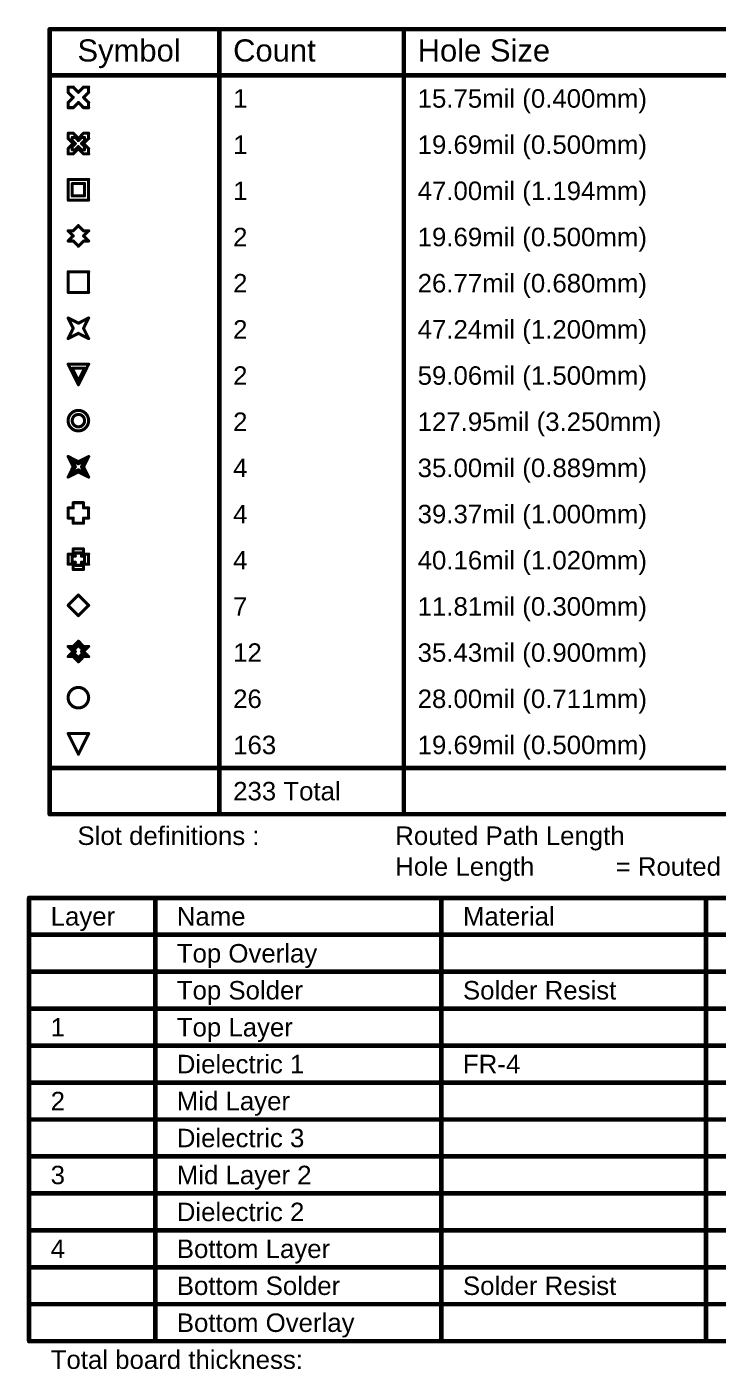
# Model space of a CAD drawing. Header units: inches. Extents: x -3 to 423, y -3 to 110.
# Drawn here: x 72.4 to 129.5, y -0.6 to 110.2 of the extents above; entities that cross this region are included whole.
import ezdxf

# ---------------------------------------------------------------- set-up
doc = ezdxf.new("R2010")
doc.units = ezdxf.units.IN
doc.layers.add('Drill Drawing', color=1, linetype='Continuous')
doc.layers.add('Mechanical 3', color=76, linetype='Continuous')
doc.styles.add('Arial', font='', dxfattribs={"height": 0.2})
doc.styles.get('Arial').set_extended_font_data('Arial')

msp = doc.modelspace()

# ---------------------------------------------------------------- linework, layer by layer
at = {"layer": 'Drill Drawing'}
for points, const_width in [([(74.28, 109.98), (422.82, 109.98)], 0.381), ([(74.28, 45.21), (74.28, 109.98)], 0.381), ([(88.27, 45.21), (88.27, 109.98)], 0.381), ([(103.51, 45.21), (103.51, 109.98)], 0.381), ([(74.28, 106.17), (422.82, 106.17)], 0.381), ([(75.8, 104.77), (75.8, 105.2)], 0.254), ([(75.8, 105.2), (76.22, 105.2)], 0.254), ([(76.22, 105.2), (76.65, 104.77)], 0.254), ([(76.65, 104.77), (77.07, 105.2)], 0.254), ([(77.07, 105.2), (77.49, 105.2)], 0.254), ([(77.49, 104.77), (77.49, 105.2)], 0.254), ([(75.8, 104.77), (76.22, 104.35)], 0.254), ([(75.8, 103.93), (76.22, 104.35)], 0.254), ([(77.07, 104.35), (77.49, 104.77)], 0.254), ([(77.07, 104.35), (77.49, 103.93)], 0.254), ([(75.8, 103.5), (75.8, 103.93)], 0.254), ([(75.8, 103.5), (76.22, 103.5)], 0.254), ([(76.22, 103.5), (76.65, 103.93)], 0.254), ([(76.65, 103.93), (77.07, 103.5)], 0.254), ([(77.07, 103.5), (77.49, 103.5)], 0.254), ([(77.49, 103.5), (77.49, 103.93)], 0.254), ([(75.8, 100.96), (75.8, 101.39)], 0.254), ([(75.8, 101.39), (76.22, 101.39)], 0.254), ([(75.8, 100.96), (76.22, 100.54)], 0.254), ([(76.14, 100.79), (76.14, 101.05)], 0.254), ([(76.14, 101.05), (76.39, 101.05)], 0.254), ([(76.14, 100.79), (76.39, 100.54)], 0.254), ([(76.22, 101.39), (76.65, 100.96)], 0.254), ([(76.39, 101.05), (76.65, 100.79)], 0.254), ([(76.65, 100.96), (77.07, 101.39)], 0.254), ([(76.65, 100.79), (76.9, 101.05)], 0.254), ([(76.9, 101.05), (77.16, 101.05)], 0.254), ([(76.9, 100.54), (77.16, 100.79)], 0.254), ([(77.07, 101.39), (77.49, 101.39)], 0.254), ([(77.07, 100.54), (77.49, 100.96)], 0.254), ([(77.16, 100.79), (77.16, 101.05)], 0.254), ([(77.49, 100.96), (77.49, 101.39)], 0.254), ([(75.8, 100.12), (76.22, 100.54)], 0.254), ([(75.8, 99.69), (75.8, 100.12)], 0.254), ([(75.8, 99.69), (76.22, 99.69)], 0.254), ([(76.14, 100.29), (76.39, 100.54)], 0.254), ([(76.14, 100.03), (76.14, 100.29)], 0.254), ([(76.14, 100.03), (76.39, 100.03)], 0.254), ([(76.22, 99.69), (76.65, 100.12)], 0.254), ([(76.39, 100.03), (76.65, 100.29)], 0.254), ([(76.65, 100.29), (76.9, 100.03)], 0.254), ([(76.65, 100.12), (77.07, 99.69)], 0.254), ([(76.9, 100.54), (77.16, 100.29)], 0.254), ([(76.9, 100.03), (77.16, 100.03)], 0.254), ([(77.07, 100.54), (77.49, 100.12)], 0.254), ([(77.07, 99.69), (77.49, 99.69)], 0.254), ([(77.16, 100.03), (77.16, 100.29)], 0.254), ([(77.49, 99.69), (77.49, 100.12)], 0.254), ([(75.8, 97.58), (77.49, 97.58)], 0.254), ([(75.8, 95.88), (75.8, 97.58)], 0.254), ([(77.49, 95.88), (77.49, 97.58)], 0.254), ([(76.14, 97.24), (77.16, 97.24)], 0.254), ([(76.14, 96.22), (76.14, 97.24)], 0.254), ([(77.16, 96.22), (77.16, 97.24)], 0.254), ([(75.8, 95.88), (77.49, 95.88)], 0.254), ([(76.14, 96.22), (77.16, 96.22)], 0.254), ([(75.8, 93.34), (76.22, 92.92)], 0.254), ([(75.8, 93.34), (76.22, 93.34)], 0.254), ([(75.8, 92.5), (76.22, 92.92)], 0.254), ([(76.22, 93.34), (76.65, 93.77)], 0.254), ([(76.65, 93.77), (77.07, 93.34)], 0.254), ([(77.07, 93.34), (77.49, 93.34)], 0.254), ([(77.07, 92.92), (77.49, 93.34)], 0.254), ([(77.07, 92.92), (77.49, 92.5)], 0.254), ([(75.8, 92.5), (76.22, 92.5)], 0.254), ([(76.22, 92.5), (76.65, 92.07)], 0.254), ([(76.65, 92.07), (77.07, 92.5)], 0.254), ([(77.07, 92.5), (77.49, 92.5)], 0.254), ([(75.8, 89.96), (77.49, 89.96)], 0.254), ([(75.8, 88.26), (75.8, 89.96)], 0.254), ([(77.49, 88.26), (77.49, 89.96)], 0.254), ([(75.8, 88.26), (77.49, 88.26)], 0.254), ([(75.8, 86.15), (76.65, 85.72)], 0.254), ([(75.8, 86.15), (76.22, 85.3)], 0.254), ([(75.8, 84.45), (76.22, 85.3)], 0.254), ([(76.65, 85.72), (77.49, 86.15)], 0.254), ([(77.07, 85.3), (77.49, 86.15)], 0.254), ([(77.07, 85.3), (77.49, 84.45)], 0.254), ([(75.8, 84.45), (76.65, 84.88)], 0.254), ([(76.65, 84.88), (77.49, 84.45)], 0.254), ([(75.8, 82.34), (77.49, 82.34)], 0.254), ([(75.8, 82.34), (76.65, 80.64)], 0.254), ([(76.14, 82), (77.16, 82)], 0.254), ([(76.14, 82), (76.65, 80.98)], 0.254), ([(76.65, 80.64), (77.49, 82.34)], 0.254), ([(76.65, 80.98), (77.16, 82)], 0.254), ([(75.8, 74.72), (76.65, 74.29)], 0.254), ([(75.8, 74.72), (76.22, 73.87)], 0.254), ([(76.14, 74.38), (76.65, 74.12)], 0.254), ([(76.14, 74.38), (76.39, 73.87)], 0.254), ([(76.65, 74.29), (77.49, 74.72)], 0.254), ([(76.65, 74.12), (77.16, 74.38)], 0.254), ([(76.9, 73.87), (77.16, 74.38)], 0.254), ([(77.07, 73.87), (77.49, 74.72)], 0.254), ([(75.8, 73.02), (76.22, 73.87)], 0.254), ([(75.8, 73.02), (76.65, 73.45)], 0.254), ([(76.14, 73.36), (76.39, 73.87)], 0.254), ([(76.14, 73.36), (76.65, 73.62)], 0.254), ([(76.65, 73.62), (77.16, 73.36)], 0.254), ([(76.65, 73.45), (77.49, 73.02)], 0.254), ([(76.9, 73.87), (77.16, 73.36)], 0.254), ([(77.07, 73.87), (77.49, 73.02)], 0.254), ([(76.22, 70.48), (76.22, 70.91)], 0.254), ([(76.22, 70.91), (77.07, 70.91)], 0.254), ([(77.07, 70.48), (77.07, 70.91)], 0.254), ([(75.8, 69.64), (75.8, 70.48)], 0.254), ([(75.8, 70.48), (76.22, 70.48)], 0.254), ([(77.07, 70.48), (77.49, 70.48)], 0.254), ([(77.49, 69.64), (77.49, 70.48)], 0.254), ([(75.8, 69.64), (76.22, 69.64)], 0.254), ([(76.22, 69.21), (76.22, 69.64)], 0.254), ([(76.22, 69.21), (77.07, 69.21)], 0.254), ([(77.07, 69.64), (77.49, 69.64)], 0.254), ([(77.07, 69.21), (77.07, 69.64)], 0.254), ([(75.8, 65.83), (75.8, 66.67)], 0.254), ([(75.8, 66.67), (76.22, 66.67)], 0.254), ([(76.14, 66), (76.14, 66.5)], 0.254), ([(76.14, 66.5), (76.39, 66.5)], 0.254), ([(76.22, 66.67), (76.22, 67.1)], 0.254), ([(76.22, 67.1), (77.07, 67.1)], 0.254), ([(76.39, 66.5), (76.39, 66.76)], 0.254), ([(76.39, 66.76), (76.9, 66.76)], 0.254), ([(76.9, 66.5), (76.9, 66.76)], 0.254), ([(76.9, 66.5), (77.16, 66.5)], 0.254), ([(77.07, 66.67), (77.07, 67.1)], 0.254), ([(77.07, 66.67), (77.49, 66.67)], 0.254), ([(77.16, 66), (77.16, 66.5)], 0.254), ([(77.49, 65.83), (77.49, 66.67)], 0.254), ([(75.8, 65.83), (76.22, 65.83)], 0.254), ([(76.14, 66), (76.39, 66)], 0.254), ([(76.22, 65.4), (76.22, 65.83)], 0.254), ([(76.22, 65.4), (77.07, 65.4)], 0.254), ([(76.39, 65.74), (76.39, 66)], 0.254), ([(76.39, 65.74), (76.9, 65.74)], 0.254), ([(76.9, 66), (77.16, 66)], 0.254), ([(76.9, 65.74), (76.9, 66)], 0.254), ([(77.07, 65.83), (77.49, 65.83)], 0.254), ([(77.07, 65.4), (77.07, 65.83)], 0.254), ([(75.8, 62.44), (76.65, 63.29)], 0.254), ([(76.65, 63.29), (77.49, 62.44)], 0.254), ([(75.8, 62.44), (76.65, 61.59)], 0.254), ([(76.65, 61.59), (77.49, 62.44)], 0.254), ([(75.8, 59.05), (76.22, 58.63)], 0.254), ([(75.8, 59.05), (76.22, 59.05)], 0.254), ([(75.8, 58.21), (76.22, 58.63)], 0.254), ([(76.14, 58.88), (76.39, 58.63)], 0.254), ([(76.14, 58.88), (76.39, 58.88)], 0.254), ([(76.14, 58.38), (76.39, 58.63)], 0.254), ([(76.22, 59.05), (76.65, 59.48)], 0.254), ([(76.39, 58.88), (76.65, 59.14)], 0.254), ([(76.65, 59.48), (77.07, 59.05)], 0.254), ([(76.65, 59.14), (76.9, 58.88)], 0.254), ([(76.9, 58.88), (77.16, 58.88)], 0.254), ([(76.9, 58.63), (77.16, 58.88)], 0.254), ([(76.9, 58.63), (77.16, 58.38)], 0.254), ([(77.07, 59.05), (77.49, 59.05)], 0.254), ([(77.07, 58.63), (77.49, 59.05)], 0.254), ([(77.07, 58.63), (77.49, 58.21)], 0.254), ([(75.8, 58.21), (76.22, 58.21)], 0.254), ([(76.14, 58.38), (76.39, 58.38)], 0.254), ([(76.22, 58.21), (76.65, 57.78)], 0.254), ([(76.39, 58.38), (76.65, 58.12)], 0.254), ([(76.65, 58.12), (76.9, 58.38)], 0.254), ([(76.65, 57.78), (77.07, 58.21)], 0.254), ([(76.9, 58.38), (77.16, 58.38)], 0.254), ([(77.07, 58.21), (77.49, 58.21)], 0.254), ([(75.8, 51.86), (77.49, 51.86)], 0.254), ([(75.8, 51.86), (76.65, 50.16)], 0.254), ([(76.65, 50.16), (77.49, 51.86)], 0.254), ([(74.28, 49.02), (422.82, 49.02)], 0.381), ([(74.28, 45.21), (422.82, 45.21)], 0.381)]:
    msp.add_lwpolyline(points, dxfattribs=dict(at, const_width=const_width))
for points, const_width in [([(74.19, 109.98, 1), (74.38, 109.98, 1)], 0.191), ([(74.19, 109.98, 1), (74.38, 109.98, 1)], 0.191), ([(88.18, 109.98, 1), (88.37, 109.98, 1)], 0.191), ([(103.42, 109.98, 1), (103.61, 109.98, 1)], 0.191), ([(74.19, 106.17, 1), (74.38, 106.17, 1)], 0.191), ([(75.74, 105.2, 1), (75.86, 105.2, 1)], 0.127), ([(75.74, 105.2, 1), (75.86, 105.2, 1)], 0.127), ([(76.16, 105.2, 1), (76.29, 105.2, 1)], 0.127), ([(76.16, 105.2, 1), (76.29, 105.2, 1)], 0.127), ([(77.01, 105.2, 1), (77.13, 105.2, 1)], 0.127), ([(77.01, 105.2, 1), (77.13, 105.2, 1)], 0.127), ([(77.43, 105.2, 1), (77.56, 105.2, 1)], 0.127), ([(77.43, 105.2, 1), (77.56, 105.2, 1)], 0.127), ([(75.74, 104.77, 1), (75.86, 104.77, 1)], 0.127), ([(75.74, 104.77, 1), (75.86, 104.77, 1)], 0.127), ([(76.16, 104.35, 1), (76.29, 104.35, 1)], 0.127), ([(76.16, 104.35, 1), (76.29, 104.35, 1)], 0.127), ([(76.58, 104.77, 1), (76.71, 104.77, 1)], 0.127), ([(76.58, 104.77, 1), (76.71, 104.77, 1)], 0.127), ([(77.01, 104.35, 1), (77.13, 104.35, 1)], 0.127), ([(77.01, 104.35, 1), (77.13, 104.35, 1)], 0.127), ([(77.43, 104.77, 1), (77.56, 104.77, 1)], 0.127), ([(77.43, 104.77, 1), (77.56, 104.77, 1)], 0.127), ([(75.74, 103.93, 1), (75.86, 103.93, 1)], 0.127), ([(75.74, 103.93, 1), (75.86, 103.93, 1)], 0.127), ([(75.74, 103.5, 1), (75.86, 103.5, 1)], 0.127), ([(75.74, 103.5, 1), (75.86, 103.5, 1)], 0.127), ([(76.16, 103.5, 1), (76.29, 103.5, 1)], 0.127), ([(76.16, 103.5, 1), (76.29, 103.5, 1)], 0.127), ([(76.58, 103.93, 1), (76.71, 103.93, 1)], 0.127), ([(76.58, 103.93, 1), (76.71, 103.93, 1)], 0.127), ([(77.01, 103.5, 1), (77.13, 103.5, 1)], 0.127), ([(77.01, 103.5, 1), (77.13, 103.5, 1)], 0.127), ([(77.43, 103.93, 1), (77.56, 103.93, 1)], 0.127), ([(77.43, 103.93, 1), (77.56, 103.93, 1)], 0.127), ([(77.43, 103.5, 1), (77.56, 103.5, 1)], 0.127), ([(77.43, 103.5, 1), (77.56, 103.5, 1)], 0.127), ([(75.74, 101.39, 1), (75.86, 101.39, 1)], 0.127), ([(75.74, 101.39, 1), (75.86, 101.39, 1)], 0.127), ([(75.74, 100.96, 1), (75.86, 100.96, 1)], 0.127), ([(75.74, 100.96, 1), (75.86, 100.96, 1)], 0.127), ([(76.08, 101.05, 1), (76.2, 101.05, 1)], 0.127), ([(76.08, 101.05, 1), (76.2, 101.05, 1)], 0.127), ([(76.08, 100.79, 1), (76.2, 100.79, 1)], 0.127), ([(76.08, 100.79, 1), (76.2, 100.79, 1)], 0.127), ([(76.16, 101.39, 1), (76.29, 101.39, 1)], 0.127), ([(76.16, 101.39, 1), (76.29, 101.39, 1)], 0.127), ([(76.33, 101.05, 1), (76.46, 101.05, 1)], 0.127), ([(76.33, 101.05, 1), (76.46, 101.05, 1)], 0.127), ([(76.58, 100.96, 1), (76.71, 100.96, 1)], 0.127), ([(76.58, 100.96, 1), (76.71, 100.96, 1)], 0.127), ([(76.58, 100.79, 1), (76.71, 100.79, 1)], 0.127), ([(76.58, 100.79, 1), (76.71, 100.79, 1)], 0.127), ([(76.84, 101.05, 1), (76.97, 101.05, 1)], 0.127), ([(76.84, 101.05, 1), (76.97, 101.05, 1)], 0.127), ([(77.01, 101.39, 1), (77.13, 101.39, 1)], 0.127), ([(77.01, 101.39, 1), (77.13, 101.39, 1)], 0.127), ([(77.09, 101.05, 1), (77.22, 101.05, 1)], 0.127), ([(77.09, 101.05, 1), (77.22, 101.05, 1)], 0.127), ([(77.09, 100.79, 1), (77.22, 100.79, 1)], 0.127), ([(77.09, 100.79, 1), (77.22, 100.79, 1)], 0.127), ([(77.43, 101.39, 1), (77.56, 101.39, 1)], 0.127), ([(77.43, 101.39, 1), (77.56, 101.39, 1)], 0.127), ([(77.43, 100.96, 1), (77.56, 100.96, 1)], 0.127), ([(77.43, 100.96, 1), (77.56, 100.96, 1)], 0.127), ([(75.74, 100.12, 1), (75.86, 100.12, 1)], 0.127), ([(75.74, 100.12, 1), (75.86, 100.12, 1)], 0.127), ([(75.74, 99.69, 1), (75.86, 99.69, 1)], 0.127), ([(75.74, 99.69, 1), (75.86, 99.69, 1)], 0.127), ([(76.08, 100.29, 1), (76.2, 100.29, 1)], 0.127), ([(76.08, 100.29, 1), (76.2, 100.29, 1)], 0.127), ([(76.08, 100.03, 1), (76.2, 100.03, 1)], 0.127), ([(76.08, 100.03, 1), (76.2, 100.03, 1)], 0.127), ([(76.16, 100.54, 1), (76.29, 100.54, 1)], 0.127), ([(76.16, 100.54, 1), (76.29, 100.54, 1)], 0.127), ([(76.16, 99.69, 1), (76.29, 99.69, 1)], 0.127), ([(76.16, 99.69, 1), (76.29, 99.69, 1)], 0.127), ([(76.33, 100.54, 1), (76.46, 100.54, 1)], 0.127), ([(76.33, 100.54, 1), (76.46, 100.54, 1)], 0.127), ([(76.33, 100.03, 1), (76.46, 100.03, 1)], 0.127), ([(76.33, 100.03, 1), (76.46, 100.03, 1)], 0.127), ([(76.58, 100.29, 1), (76.71, 100.29, 1)], 0.127), ([(76.58, 100.29, 1), (76.71, 100.29, 1)], 0.127), ([(76.58, 100.12, 1), (76.71, 100.12, 1)], 0.127), ([(76.58, 100.12, 1), (76.71, 100.12, 1)], 0.127), ([(76.84, 100.54, 1), (76.97, 100.54, 1)], 0.127), ([(76.84, 100.54, 1), (76.97, 100.54, 1)], 0.127), ([(76.84, 100.03, 1), (76.97, 100.03, 1)], 0.127), ([(76.84, 100.03, 1), (76.97, 100.03, 1)], 0.127), ([(77.01, 100.54, 1), (77.13, 100.54, 1)], 0.127), ([(77.01, 100.54, 1), (77.13, 100.54, 1)], 0.127), ([(77.01, 99.69, 1), (77.13, 99.69, 1)], 0.127), ([(77.01, 99.69, 1), (77.13, 99.69, 1)], 0.127), ([(77.09, 100.29, 1), (77.22, 100.29, 1)], 0.127), ([(77.09, 100.29, 1), (77.22, 100.29, 1)], 0.127), ([(77.09, 100.03, 1), (77.22, 100.03, 1)], 0.127), ([(77.09, 100.03, 1), (77.22, 100.03, 1)], 0.127), ([(77.43, 100.12, 1), (77.56, 100.12, 1)], 0.127), ([(77.43, 100.12, 1), (77.56, 100.12, 1)], 0.127), ([(77.43, 99.69, 1), (77.56, 99.69, 1)], 0.127), ([(77.43, 99.69, 1), (77.56, 99.69, 1)], 0.127), ([(75.74, 97.58, 1), (75.86, 97.58, 1)], 0.127), ([(75.74, 97.58, 1), (75.86, 97.58, 1)], 0.127), ([(77.43, 97.58, 1), (77.56, 97.58, 1)], 0.127), ([(77.43, 97.58, 1), (77.56, 97.58, 1)], 0.127), ([(76.08, 97.24, 1), (76.2, 97.24, 1)], 0.127), ([(76.08, 97.24, 1), (76.2, 97.24, 1)], 0.127), ([(77.09, 97.24, 1), (77.22, 97.24, 1)], 0.127), ([(77.09, 97.24, 1), (77.22, 97.24, 1)], 0.127), ([(75.74, 95.88, 1), (75.86, 95.88, 1)], 0.127), ([(75.74, 95.88, 1), (75.86, 95.88, 1)], 0.127), ([(76.08, 96.22, 1), (76.2, 96.22, 1)], 0.127), ([(76.08, 96.22, 1), (76.2, 96.22, 1)], 0.127), ([(77.09, 96.22, 1), (77.22, 96.22, 1)], 0.127), ([(77.09, 96.22, 1), (77.22, 96.22, 1)], 0.127), ([(77.43, 95.88, 1), (77.56, 95.88, 1)], 0.127), ([(77.43, 95.88, 1), (77.56, 95.88, 1)], 0.127), ([(75.74, 93.34, 1), (75.86, 93.34, 1)], 0.127), ([(75.74, 93.34, 1), (75.86, 93.34, 1)], 0.127), ([(76.16, 93.34, 1), (76.29, 93.34, 1)], 0.127), ([(76.16, 93.34, 1), (76.29, 93.34, 1)], 0.127), ([(76.16, 92.92, 1), (76.29, 92.92, 1)], 0.127), ([(76.16, 92.92, 1), (76.29, 92.92, 1)], 0.127), ([(76.58, 93.77, 1), (76.71, 93.77, 1)], 0.127), ([(76.58, 93.77, 1), (76.71, 93.77, 1)], 0.127), ([(77.01, 93.34, 1), (77.13, 93.34, 1)], 0.127), ([(77.01, 93.34, 1), (77.13, 93.34, 1)], 0.127), ([(77.01, 92.92, 1), (77.13, 92.92, 1)], 0.127), ([(77.01, 92.92, 1), (77.13, 92.92, 1)], 0.127), ([(77.43, 93.34, 1), (77.56, 93.34, 1)], 0.127), ([(77.43, 93.34, 1), (77.56, 93.34, 1)], 0.127), ([(75.74, 92.5, 1), (75.86, 92.5, 1)], 0.127), ([(75.74, 92.5, 1), (75.86, 92.5, 1)], 0.127), ([(76.16, 92.5, 1), (76.29, 92.5, 1)], 0.127), ([(76.16, 92.5, 1), (76.29, 92.5, 1)], 0.127), ([(76.58, 92.07, 1), (76.71, 92.07, 1)], 0.127), ([(76.58, 92.07, 1), (76.71, 92.07, 1)], 0.127), ([(77.01, 92.5, 1), (77.13, 92.5, 1)], 0.127), ([(77.01, 92.5, 1), (77.13, 92.5, 1)], 0.127), ([(77.43, 92.5, 1), (77.56, 92.5, 1)], 0.127), ([(77.43, 92.5, 1), (77.56, 92.5, 1)], 0.127), ([(75.74, 89.96, 1), (75.86, 89.96, 1)], 0.127), ([(75.74, 89.96, 1), (75.86, 89.96, 1)], 0.127), ([(77.43, 89.96, 1), (77.56, 89.96, 1)], 0.127), ([(77.43, 89.96, 1), (77.56, 89.96, 1)], 0.127), ([(75.74, 88.26, 1), (75.86, 88.26, 1)], 0.127), ([(75.74, 88.26, 1), (75.86, 88.26, 1)], 0.127), ([(77.43, 88.26, 1), (77.56, 88.26, 1)], 0.127), ([(77.43, 88.26, 1), (77.56, 88.26, 1)], 0.127), ([(75.74, 86.15, 1), (75.86, 86.15, 1)], 0.127), ([(75.74, 86.15, 1), (75.86, 86.15, 1)], 0.127), ([(76.16, 85.3, 1), (76.29, 85.3, 1)], 0.127), ([(76.16, 85.3, 1), (76.29, 85.3, 1)], 0.127), ([(76.58, 85.72, 1), (76.71, 85.72, 1)], 0.127), ([(76.58, 85.72, 1), (76.71, 85.72, 1)], 0.127), ([(77.01, 85.3, 1), (77.13, 85.3, 1)], 0.127), ([(77.01, 85.3, 1), (77.13, 85.3, 1)], 0.127), ([(77.43, 86.15, 1), (77.56, 86.15, 1)], 0.127), ([(77.43, 86.15, 1), (77.56, 86.15, 1)], 0.127), ([(75.74, 84.45, 1), (75.86, 84.45, 1)], 0.127), ([(75.74, 84.45, 1), (75.86, 84.45, 1)], 0.127), ([(76.58, 84.88, 1), (76.71, 84.88, 1)], 0.127), ([(76.58, 84.88, 1), (76.71, 84.88, 1)], 0.127), ([(77.43, 84.45, 1), (77.56, 84.45, 1)], 0.127), ([(77.43, 84.45, 1), (77.56, 84.45, 1)], 0.127), ([(75.74, 82.34, 1), (75.86, 82.34, 1)], 0.127), ([(75.74, 82.34, 1), (75.86, 82.34, 1)], 0.127), ([(76.08, 82, 1), (76.2, 82, 1)], 0.127), ([(76.08, 82, 1), (76.2, 82, 1)], 0.127), ([(77.09, 82, 1), (77.22, 82, 1)], 0.127), ([(77.09, 82, 1), (77.22, 82, 1)], 0.127), ([(77.43, 82.34, 1), (77.56, 82.34, 1)], 0.127), ([(77.43, 82.34, 1), (77.56, 82.34, 1)], 0.127), ([(76.58, 80.98, 1), (76.71, 80.98, 1)], 0.127), ([(76.58, 80.98, 1), (76.71, 80.98, 1)], 0.127), ([(76.58, 80.64, 1), (76.71, 80.64, 1)], 0.127), ([(76.58, 80.64, 1), (76.71, 80.64, 1)], 0.127), ([(77.49, 77.68, 1), (75.8, 77.68, 1)], 0.254), ([(75.74, 77.68, 1), (75.86, 77.68, 1)], 0.127), ([(77.16, 77.68, 1), (76.14, 77.68, 1)], 0.254), ([(76.08, 77.68, 1), (76.2, 77.68, 1)], 0.127), ([(77.09, 77.68, 1), (77.22, 77.68, 1)], 0.127), ([(77.43, 77.68, 1), (77.56, 77.68, 1)], 0.127), ([(75.74, 74.72, 1), (75.86, 74.72, 1)], 0.127), ([(75.74, 74.72, 1), (75.86, 74.72, 1)], 0.127), ([(76.08, 74.38, 1), (76.2, 74.38, 1)], 0.127), ([(76.08, 74.38, 1), (76.2, 74.38, 1)], 0.127), ([(76.58, 74.29, 1), (76.71, 74.29, 1)], 0.127), ([(76.58, 74.29, 1), (76.71, 74.29, 1)], 0.127), ([(76.58, 74.12, 1), (76.71, 74.12, 1)], 0.127), ([(76.58, 74.12, 1), (76.71, 74.12, 1)], 0.127), ([(77.09, 74.38, 1), (77.22, 74.38, 1)], 0.127), ([(77.09, 74.38, 1), (77.22, 74.38, 1)], 0.127), ([(77.43, 74.72, 1), (77.56, 74.72, 1)], 0.127), ([(77.43, 74.72, 1), (77.56, 74.72, 1)], 0.127), ([(75.74, 73.02, 1), (75.86, 73.02, 1)], 0.127), ([(75.74, 73.02, 1), (75.86, 73.02, 1)], 0.127), ([(76.08, 73.36, 1), (76.2, 73.36, 1)], 0.127), ([(76.08, 73.36, 1), (76.2, 73.36, 1)], 0.127), ([(76.16, 73.87, 1), (76.29, 73.87, 1)], 0.127), ([(76.16, 73.87, 1), (76.29, 73.87, 1)], 0.127), ([(76.33, 73.87, 1), (76.46, 73.87, 1)], 0.127), ([(76.33, 73.87, 1), (76.46, 73.87, 1)], 0.127), ([(76.58, 73.62, 1), (76.71, 73.62, 1)], 0.127), ([(76.58, 73.62, 1), (76.71, 73.62, 1)], 0.127), ([(76.58, 73.45, 1), (76.71, 73.45, 1)], 0.127), ([(76.58, 73.45, 1), (76.71, 73.45, 1)], 0.127), ([(76.84, 73.87, 1), (76.97, 73.87, 1)], 0.127), ([(76.84, 73.87, 1), (76.97, 73.87, 1)], 0.127), ([(77.01, 73.87, 1), (77.13, 73.87, 1)], 0.127), ([(77.01, 73.87, 1), (77.13, 73.87, 1)], 0.127), ([(77.09, 73.36, 1), (77.22, 73.36, 1)], 0.127), ([(77.09, 73.36, 1), (77.22, 73.36, 1)], 0.127), ([(77.43, 73.02, 1), (77.56, 73.02, 1)], 0.127), ([(77.43, 73.02, 1), (77.56, 73.02, 1)], 0.127), ([(76.16, 70.91, 1), (76.29, 70.91, 1)], 0.127), ([(76.16, 70.91, 1), (76.29, 70.91, 1)], 0.127), ([(77.01, 70.91, 1), (77.13, 70.91, 1)], 0.127), ([(77.01, 70.91, 1), (77.13, 70.91, 1)], 0.127), ([(75.74, 70.48, 1), (75.86, 70.48, 1)], 0.127), ([(75.74, 70.48, 1), (75.86, 70.48, 1)], 0.127), ([(76.16, 70.48, 1), (76.29, 70.48, 1)], 0.127), ([(76.16, 70.48, 1), (76.29, 70.48, 1)], 0.127), ([(77.01, 70.48, 1), (77.13, 70.48, 1)], 0.127), ([(77.01, 70.48, 1), (77.13, 70.48, 1)], 0.127), ([(77.43, 70.48, 1), (77.56, 70.48, 1)], 0.127), ([(77.43, 70.48, 1), (77.56, 70.48, 1)], 0.127), ([(75.74, 69.64, 1), (75.86, 69.64, 1)], 0.127), ([(75.74, 69.64, 1), (75.86, 69.64, 1)], 0.127), ([(76.16, 69.64, 1), (76.29, 69.64, 1)], 0.127), ([(76.16, 69.64, 1), (76.29, 69.64, 1)], 0.127), ([(76.16, 69.21, 1), (76.29, 69.21, 1)], 0.127), ([(76.16, 69.21, 1), (76.29, 69.21, 1)], 0.127), ([(77.01, 69.64, 1), (77.13, 69.64, 1)], 0.127), ([(77.01, 69.64, 1), (77.13, 69.64, 1)], 0.127), ([(77.01, 69.21, 1), (77.13, 69.21, 1)], 0.127), ([(77.01, 69.21, 1), (77.13, 69.21, 1)], 0.127), ([(77.43, 69.64, 1), (77.56, 69.64, 1)], 0.127), ([(77.43, 69.64, 1), (77.56, 69.64, 1)], 0.127), ([(75.74, 66.67, 1), (75.86, 66.67, 1)], 0.127), ([(75.74, 66.67, 1), (75.86, 66.67, 1)], 0.127), ([(76.08, 66.5, 1), (76.2, 66.5, 1)], 0.127), ([(76.08, 66.5, 1), (76.2, 66.5, 1)], 0.127), ([(76.16, 67.1, 1), (76.29, 67.1, 1)], 0.127), ([(76.16, 67.1, 1), (76.29, 67.1, 1)], 0.127), ([(76.16, 66.67, 1), (76.29, 66.67, 1)], 0.127), ([(76.16, 66.67, 1), (76.29, 66.67, 1)], 0.127), ([(76.33, 66.76, 1), (76.46, 66.76, 1)], 0.127), ([(76.33, 66.76, 1), (76.46, 66.76, 1)], 0.127), ([(76.33, 66.5, 1), (76.46, 66.5, 1)], 0.127), ([(76.33, 66.5, 1), (76.46, 66.5, 1)], 0.127), ([(76.84, 66.76, 1), (76.97, 66.76, 1)], 0.127), ([(76.84, 66.76, 1), (76.97, 66.76, 1)], 0.127), ([(76.84, 66.5, 1), (76.97, 66.5, 1)], 0.127), ([(76.84, 66.5, 1), (76.97, 66.5, 1)], 0.127), ([(77.01, 67.1, 1), (77.13, 67.1, 1)], 0.127), ([(77.01, 67.1, 1), (77.13, 67.1, 1)], 0.127), ([(77.01, 66.67, 1), (77.13, 66.67, 1)], 0.127), ([(77.01, 66.67, 1), (77.13, 66.67, 1)], 0.127), ([(77.09, 66.5, 1), (77.22, 66.5, 1)], 0.127), ([(77.09, 66.5, 1), (77.22, 66.5, 1)], 0.127), ([(77.43, 66.67, 1), (77.56, 66.67, 1)], 0.127), ([(77.43, 66.67, 1), (77.56, 66.67, 1)], 0.127), ([(75.74, 65.83, 1), (75.86, 65.83, 1)], 0.127), ([(75.74, 65.83, 1), (75.86, 65.83, 1)], 0.127), ([(76.08, 66, 1), (76.2, 66, 1)], 0.127), ([(76.08, 66, 1), (76.2, 66, 1)], 0.127), ([(76.16, 65.83, 1), (76.29, 65.83, 1)], 0.127), ([(76.16, 65.83, 1), (76.29, 65.83, 1)], 0.127), ([(76.16, 65.4, 1), (76.29, 65.4, 1)], 0.127), ([(76.16, 65.4, 1), (76.29, 65.4, 1)], 0.127), ([(76.33, 66, 1), (76.46, 66, 1)], 0.127), ([(76.33, 66, 1), (76.46, 66, 1)], 0.127), ([(76.33, 65.74, 1), (76.46, 65.74, 1)], 0.127), ([(76.33, 65.74, 1), (76.46, 65.74, 1)], 0.127), ([(76.84, 66, 1), (76.97, 66, 1)], 0.127), ([(76.84, 66, 1), (76.97, 66, 1)], 0.127), ([(76.84, 65.74, 1), (76.97, 65.74, 1)], 0.127), ([(76.84, 65.74, 1), (76.97, 65.74, 1)], 0.127), ([(77.01, 65.83, 1), (77.13, 65.83, 1)], 0.127), ([(77.01, 65.83, 1), (77.13, 65.83, 1)], 0.127), ([(77.01, 65.4, 1), (77.13, 65.4, 1)], 0.127), ([(77.01, 65.4, 1), (77.13, 65.4, 1)], 0.127), ([(77.09, 66, 1), (77.22, 66, 1)], 0.127), ([(77.09, 66, 1), (77.22, 66, 1)], 0.127), ([(77.43, 65.83, 1), (77.56, 65.83, 1)], 0.127), ([(77.43, 65.83, 1), (77.56, 65.83, 1)], 0.127), ([(76.58, 63.29, 1), (76.71, 63.29, 1)], 0.127), ([(76.58, 63.29, 1), (76.71, 63.29, 1)], 0.127), ([(75.74, 62.44, 1), (75.86, 62.44, 1)], 0.127), ([(75.74, 62.44, 1), (75.86, 62.44, 1)], 0.127), ([(77.43, 62.44, 1), (77.56, 62.44, 1)], 0.127), ([(77.43, 62.44, 1), (77.56, 62.44, 1)], 0.127), ([(76.58, 61.59, 1), (76.71, 61.59, 1)], 0.127), ([(76.58, 61.59, 1), (76.71, 61.59, 1)], 0.127), ([(75.74, 59.05, 1), (75.86, 59.05, 1)], 0.127), ([(75.74, 59.05, 1), (75.86, 59.05, 1)], 0.127), ([(76.08, 58.88, 1), (76.2, 58.88, 1)], 0.127), ([(76.08, 58.88, 1), (76.2, 58.88, 1)], 0.127), ([(76.16, 59.05, 1), (76.29, 59.05, 1)], 0.127), ([(76.16, 59.05, 1), (76.29, 59.05, 1)], 0.127), ([(76.16, 58.63, 1), (76.29, 58.63, 1)], 0.127), ([(76.16, 58.63, 1), (76.29, 58.63, 1)], 0.127), ([(76.33, 58.88, 1), (76.46, 58.88, 1)], 0.127), ([(76.33, 58.88, 1), (76.46, 58.88, 1)], 0.127), ([(76.33, 58.63, 1), (76.46, 58.63, 1)], 0.127), ([(76.33, 58.63, 1), (76.46, 58.63, 1)], 0.127), ([(76.58, 59.48, 1), (76.71, 59.48, 1)], 0.127), ([(76.58, 59.48, 1), (76.71, 59.48, 1)], 0.127), ([(76.58, 59.14, 1), (76.71, 59.14, 1)], 0.127), ([(76.58, 59.14, 1), (76.71, 59.14, 1)], 0.127), ([(76.84, 58.88, 1), (76.97, 58.88, 1)], 0.127), ([(76.84, 58.88, 1), (76.97, 58.88, 1)], 0.127), ([(76.84, 58.63, 1), (76.97, 58.63, 1)], 0.127), ([(76.84, 58.63, 1), (76.97, 58.63, 1)], 0.127), ([(77.01, 59.05, 1), (77.13, 59.05, 1)], 0.127), ([(77.01, 59.05, 1), (77.13, 59.05, 1)], 0.127), ([(77.01, 58.63, 1), (77.13, 58.63, 1)], 0.127), ([(77.01, 58.63, 1), (77.13, 58.63, 1)], 0.127), ([(77.09, 58.88, 1), (77.22, 58.88, 1)], 0.127), ([(77.09, 58.88, 1), (77.22, 58.88, 1)], 0.127), ([(77.43, 59.05, 1), (77.56, 59.05, 1)], 0.127), ([(77.43, 59.05, 1), (77.56, 59.05, 1)], 0.127), ([(75.74, 58.21, 1), (75.86, 58.21, 1)], 0.127), ([(75.74, 58.21, 1), (75.86, 58.21, 1)], 0.127), ([(76.08, 58.38, 1), (76.2, 58.38, 1)], 0.127), ([(76.08, 58.38, 1), (76.2, 58.38, 1)], 0.127), ([(76.16, 58.21, 1), (76.29, 58.21, 1)], 0.127), ([(76.16, 58.21, 1), (76.29, 58.21, 1)], 0.127), ([(76.33, 58.38, 1), (76.46, 58.38, 1)], 0.127), ([(76.33, 58.38, 1), (76.46, 58.38, 1)], 0.127), ([(76.58, 58.12, 1), (76.71, 58.12, 1)], 0.127), ([(76.58, 58.12, 1), (76.71, 58.12, 1)], 0.127), ([(76.58, 57.78, 1), (76.71, 57.78, 1)], 0.127), ([(76.58, 57.78, 1), (76.71, 57.78, 1)], 0.127), ([(76.84, 58.38, 1), (76.97, 58.38, 1)], 0.127), ([(76.84, 58.38, 1), (76.97, 58.38, 1)], 0.127), ([(77.01, 58.21, 1), (77.13, 58.21, 1)], 0.127), ([(77.01, 58.21, 1), (77.13, 58.21, 1)], 0.127), ([(77.09, 58.38, 1), (77.22, 58.38, 1)], 0.127), ([(77.09, 58.38, 1), (77.22, 58.38, 1)], 0.127), ([(77.43, 58.21, 1), (77.56, 58.21, 1)], 0.127), ([(77.43, 58.21, 1), (77.56, 58.21, 1)], 0.127), ([(77.49, 54.82, 1), (75.8, 54.82, 1)], 0.254), ([(75.74, 54.82, 1), (75.86, 54.82, 1)], 0.127), ([(77.43, 54.82, 1), (77.56, 54.82, 1)], 0.127), ([(75.74, 51.86, 1), (75.86, 51.86, 1)], 0.127), ([(75.74, 51.86, 1), (75.86, 51.86, 1)], 0.127), ([(77.43, 51.86, 1), (77.56, 51.86, 1)], 0.127), ([(77.43, 51.86, 1), (77.56, 51.86, 1)], 0.127), ([(76.58, 50.16, 1), (76.71, 50.16, 1)], 0.127), ([(76.58, 50.16, 1), (76.71, 50.16, 1)], 0.127), ([(74.19, 49.02, 1), (74.38, 49.02, 1)], 0.191), ([(74.19, 45.21, 1), (74.38, 45.21, 1)], 0.191), ([(74.19, 45.21, 1), (74.38, 45.21, 1)], 0.191), ([(88.18, 45.21, 1), (88.37, 45.21, 1)], 0.191), ([(103.42, 45.21, 1), (103.61, 45.21, 1)], 0.191)]:
    msp.add_lwpolyline(points, format="xyb", close=True, dxfattribs=dict(at, const_width=const_width))
at = {"layer": 'Mechanical 3', "const_width": 0.381}
for points in [[(72.58, 1.73), (72.58, 38.3)], [(72.58, 38.3), (187.87, 38.3)], [(82.99, 1.73), (82.99, 38.3)], [(106.61, 1.73), (106.61, 38.3)], [(128.45, 1.73), (128.45, 38.3)], [(72.58, 35.26), (187.87, 35.26)], [(72.58, 32.21), (82.99, 32.21)], [(82.99, 32.21), (106.61, 32.21)], [(106.61, 32.21), (128.45, 32.21)], [(128.45, 32.21), (144.95, 32.21)], [(72.58, 29.16), (82.99, 29.16)], [(82.99, 29.16), (106.61, 29.16)], [(106.61, 29.16), (128.45, 29.16)], [(128.45, 29.16), (144.95, 29.16)], [(72.58, 26.11), (82.99, 26.11)], [(82.99, 26.11), (106.61, 26.11)], [(106.61, 26.11), (128.45, 26.11)], [(128.45, 26.11), (144.95, 26.11)], [(72.58, 23.06), (82.99, 23.06)], [(82.99, 23.06), (106.61, 23.06)], [(106.61, 23.06), (128.45, 23.06)], [(128.45, 23.06), (144.95, 23.06)], [(72.58, 20.02), (82.99, 20.02)], [(82.99, 20.02), (106.61, 20.02)], [(106.61, 20.02), (128.45, 20.02)], [(128.45, 20.02), (144.95, 20.02)], [(72.58, 16.97), (82.99, 16.97)], [(82.99, 16.97), (106.61, 16.97)], [(106.61, 16.97), (128.45, 16.97)], [(128.45, 16.97), (144.95, 16.97)], [(72.58, 13.92), (82.99, 13.92)], [(82.99, 13.92), (106.61, 13.92)], [(106.61, 13.92), (128.45, 13.92)], [(128.45, 13.92), (144.95, 13.92)], [(72.58, 10.87), (82.99, 10.87)], [(82.99, 10.87), (106.61, 10.87)], [(106.61, 10.87), (128.45, 10.87)], [(128.45, 10.87), (144.95, 10.87)], [(72.58, 7.82), (82.99, 7.82)], [(82.99, 7.82), (106.61, 7.82)], [(106.61, 7.82), (128.45, 7.82)], [(128.45, 7.82), (144.95, 7.82)], [(72.58, 4.78), (82.99, 4.78)], [(82.99, 4.78), (106.61, 4.78)], [(106.61, 4.78), (128.45, 4.78)], [(128.45, 4.78), (144.95, 4.78)], [(72.58, 1.73), (82.99, 1.73)], [(82.99, 1.73), (106.61, 1.73)], [(106.61, 1.73), (128.45, 1.73)], [(128.45, 1.73), (144.95, 1.73)]]:
    msp.add_lwpolyline(points, dxfattribs=at)
at = {"layer": 'Mechanical 3', "const_width": 0.191}
for points in [[(72.49, 38.3, 1), (72.68, 38.3, 1)], [(72.49, 38.3, 1), (72.68, 38.3, 1)], [(82.9, 38.3, 1), (83.09, 38.3, 1)], [(106.51, 38.3, 1), (106.7, 38.3, 1)], [(128.35, 38.3, 1), (128.54, 38.3, 1)], [(72.49, 35.26, 1), (72.68, 35.26, 1)], [(72.49, 32.21, 1), (72.68, 32.21, 1)], [(82.9, 32.21, 1), (83.09, 32.21, 1)], [(82.9, 32.21, 1), (83.09, 32.21, 1)], [(106.51, 32.21, 1), (106.7, 32.21, 1)], [(106.51, 32.21, 1), (106.7, 32.21, 1)], [(128.35, 32.21, 1), (128.54, 32.21, 1)], [(128.35, 32.21, 1), (128.54, 32.21, 1)], [(72.49, 29.16, 1), (72.68, 29.16, 1)], [(82.9, 29.16, 1), (83.09, 29.16, 1)], [(82.9, 29.16, 1), (83.09, 29.16, 1)], [(106.51, 29.16, 1), (106.7, 29.16, 1)], [(106.51, 29.16, 1), (106.7, 29.16, 1)], [(128.35, 29.16, 1), (128.54, 29.16, 1)], [(128.35, 29.16, 1), (128.54, 29.16, 1)], [(72.49, 26.11, 1), (72.68, 26.11, 1)], [(82.9, 26.11, 1), (83.09, 26.11, 1)], [(82.9, 26.11, 1), (83.09, 26.11, 1)], [(106.51, 26.11, 1), (106.7, 26.11, 1)], [(106.51, 26.11, 1), (106.7, 26.11, 1)], [(128.35, 26.11, 1), (128.54, 26.11, 1)], [(128.35, 26.11, 1), (128.54, 26.11, 1)], [(72.49, 23.06, 1), (72.68, 23.06, 1)], [(82.9, 23.06, 1), (83.09, 23.06, 1)], [(82.9, 23.06, 1), (83.09, 23.06, 1)], [(106.51, 23.06, 1), (106.7, 23.06, 1)], [(106.51, 23.06, 1), (106.7, 23.06, 1)], [(128.35, 23.06, 1), (128.54, 23.06, 1)], [(128.35, 23.06, 1), (128.54, 23.06, 1)], [(72.49, 20.02, 1), (72.68, 20.02, 1)], [(82.9, 20.02, 1), (83.09, 20.02, 1)], [(82.9, 20.02, 1), (83.09, 20.02, 1)], [(106.51, 20.02, 1), (106.7, 20.02, 1)], [(106.51, 20.02, 1), (106.7, 20.02, 1)], [(128.35, 20.02, 1), (128.54, 20.02, 1)], [(128.35, 20.02, 1), (128.54, 20.02, 1)], [(72.49, 16.97, 1), (72.68, 16.97, 1)], [(82.9, 16.97, 1), (83.09, 16.97, 1)], [(82.9, 16.97, 1), (83.09, 16.97, 1)], [(106.51, 16.97, 1), (106.7, 16.97, 1)], [(106.51, 16.97, 1), (106.7, 16.97, 1)], [(128.35, 16.97, 1), (128.54, 16.97, 1)], [(128.35, 16.97, 1), (128.54, 16.97, 1)], [(72.49, 13.92, 1), (72.68, 13.92, 1)], [(82.9, 13.92, 1), (83.09, 13.92, 1)], [(82.9, 13.92, 1), (83.09, 13.92, 1)], [(106.51, 13.92, 1), (106.7, 13.92, 1)], [(106.51, 13.92, 1), (106.7, 13.92, 1)], [(128.35, 13.92, 1), (128.54, 13.92, 1)], [(128.35, 13.92, 1), (128.54, 13.92, 1)], [(72.49, 10.87, 1), (72.68, 10.87, 1)], [(82.9, 10.87, 1), (83.09, 10.87, 1)], [(82.9, 10.87, 1), (83.09, 10.87, 1)], [(106.51, 10.87, 1), (106.7, 10.87, 1)], [(106.51, 10.87, 1), (106.7, 10.87, 1)], [(128.35, 10.87, 1), (128.54, 10.87, 1)], [(128.35, 10.87, 1), (128.54, 10.87, 1)], [(72.49, 7.82, 1), (72.68, 7.82, 1)], [(82.9, 7.82, 1), (83.09, 7.82, 1)], [(82.9, 7.82, 1), (83.09, 7.82, 1)], [(106.51, 7.82, 1), (106.7, 7.82, 1)], [(106.51, 7.82, 1), (106.7, 7.82, 1)], [(128.35, 7.82, 1), (128.54, 7.82, 1)], [(128.35, 7.82, 1), (128.54, 7.82, 1)], [(72.49, 4.78, 1), (72.68, 4.78, 1)], [(82.9, 4.78, 1), (83.09, 4.78, 1)], [(82.9, 4.78, 1), (83.09, 4.78, 1)], [(106.51, 4.78, 1), (106.7, 4.78, 1)], [(106.51, 4.78, 1), (106.7, 4.78, 1)], [(128.35, 4.78, 1), (128.54, 4.78, 1)], [(128.35, 4.78, 1), (128.54, 4.78, 1)], [(72.49, 1.73, 1), (72.68, 1.73, 1)], [(72.49, 1.73, 1), (72.68, 1.73, 1)], [(82.9, 1.73, 1), (83.09, 1.73, 1)], [(82.9, 1.73, 1), (83.09, 1.73, 1)], [(82.9, 1.73, 1), (83.09, 1.73, 1)], [(106.51, 1.73, 1), (106.7, 1.73, 1)], [(106.51, 1.73, 1), (106.7, 1.73, 1)], [(106.51, 1.73, 1), (106.7, 1.73, 1)], [(128.35, 1.73, 1), (128.54, 1.73, 1)], [(128.35, 1.73, 1), (128.54, 1.73, 1)], [(128.35, 1.73, 1), (128.54, 1.73, 1)]]:
    msp.add_lwpolyline(points, format="xyb", close=True, dxfattribs=at)

# ---------------------------------------------------------------- texts
at = {"layer": 'Drill Drawing', "style": 'Arial'}
for s, height, p in [('Symbol', 1.829, (76.57, 107.31)), ('Count', 1.829, (89.42, 107.31)), ('Hole Size', 1.829, (104.65, 107.31)), ('1', 1.52, (89.42, 103.5)), ('15.75mil (0.400mm)', 1.524, (104.65, 103.5)), ('1', 1.52, (89.42, 99.69)), ('19.69mil (0.500mm)', 1.524, (104.65, 99.69)), ('47.00mil (1.194mm)', 1.524, (104.65, 95.88)), ('1', 1.52, (89.42, 95.88)), ('2', 1.52, (89.42, 92.07)), ('19.69mil (0.500mm)', 1.524, (104.65, 92.07)), ('2', 1.52, (89.42, 88.26)), ('26.77mil (0.680mm)', 1.524, (104.65, 88.26)), ('2', 1.52, (89.42, 84.45)), ('47.24mil (1.200mm)', 1.524, (104.65, 84.45)), ('2', 1.52, (89.42, 80.64)), ('59.06mil (1.500mm)', 1.524, (104.65, 80.64)), ('2', 1.52, (89.42, 76.83)), ('127.95mil (3.250mm)', 1.524, (104.65, 76.83)), ('4', 1.52, (89.42, 73.02)), ('35.00mil (0.889mm)', 1.524, (104.65, 73.02)), ('4', 1.52, (89.42, 69.21)), ('39.37mil (1.000mm)', 1.524, (104.65, 69.21)), ('4', 1.52, (89.42, 65.4)), ('40.16mil (1.020mm)', 1.524, (104.65, 65.4)), ('11.81mil (0.300mm)', 1.524, (104.65, 61.59)), ('7', 1.52, (89.42, 61.59)), ('12', 1.524, (89.42, 57.78)), ('35.43mil (0.900mm)', 1.524, (104.65, 57.78)), ('26', 1.524, (89.42, 53.97)), ('28.00mil (0.711mm)', 1.524, (104.65, 53.97)), ('163', 1.524, (89.42, 50.16)), ('19.69mil (0.500mm)', 1.524, (104.65, 50.16)), ('233 Total', 1.524, (89.42, 46.35)), ('Slot definitions :', 1.524, (76.57, 42.67)), ('Routed Path Length', 1.524, (102.8, 42.67)), ('Hole Length', 1.524, (102.8, 40.13)), (' = Routed Path Length + Tool Size = Slot length as defined in the PCB layout', 1.524, (120.4, 40.13))]:
    msp.add_text(s, height=height, dxfattribs=at).set_placement(p)
at = {"layer": 'Mechanical 3', "style": 'Arial'}
for s, height, p in [('Layer', 1.524, (74.36, 36.02)), ('Name', 1.524, (84.77, 36.02)), ('Material', 1.524, (108.39, 36.02)), ('Top Overlay', 1.524, (84.77, 32.97)), ('Top Solder', 1.524, (84.77, 29.92)), ('Solder Resist', 1.524, (108.39, 29.92)), ('1', 1.52, (74.36, 26.87)), ('Top Layer', 1.524, (84.77, 26.87)), ('Dielectric 1', 1.524, (84.77, 23.83)), ('FR-4', 1.524, (108.39, 23.83)), ('2', 1.52, (74.36, 20.78)), ('Mid Layer', 1.524, (84.77, 20.78)), ('Dielectric 3', 1.524, (84.77, 17.73)), ('3', 1.52, (74.36, 14.68)), ('Mid Layer 2', 1.524, (84.77, 14.68)), ('Dielectric 2', 1.524, (84.77, 11.63)), ('4', 1.52, (74.36, 8.59)), ('Bottom Layer', 1.524, (84.77, 8.59)), ('Bottom Solder', 1.524, (84.77, 5.54)), ('Solder Resist', 1.524, (108.39, 5.54)), ('Bottom Overlay', 1.524, (84.77, 2.49)), ('Total board thickness:', 1.524, (74.36, -0.56))]:
    msp.add_text(s, height=height, dxfattribs=at).set_placement(p)

doc.saveas('drawing.dxf')
